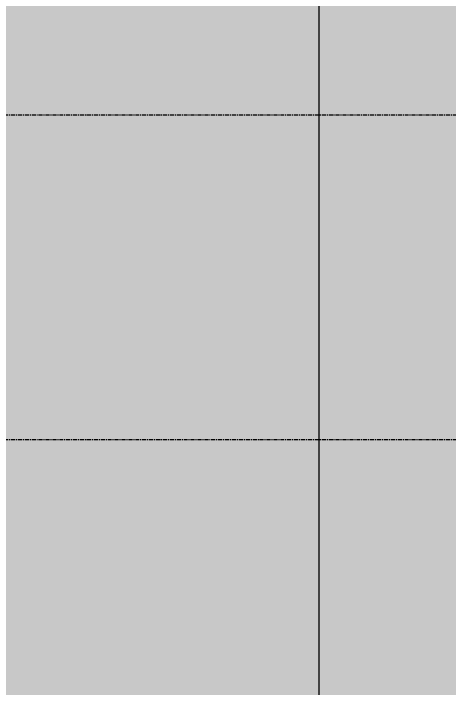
# Model space of a CAD drawing. Header units: inches. Extents: x -4133 to -1227, y 10223 to 12054.
# Drawn here: x -1576.5 to -1521.4, y 11371 to 11456.4 of the extents above; entities that cross this region are included whole.
import ezdxf

# ---------------------------------------------------------------- set-up
doc = ezdxf.new("R2010")
doc.units = ezdxf.units.IN
doc.header["$MEASUREMENT"] = 0
doc.linetypes.add('Grid Line 1_2_', pattern=[0.875, 0.5, -0.125, 0.125, -0.125])
for name, color, linetype, lineweight in [('A-ANNO-DIMS', 211, 'Continuous', 9), ('A-ANNO-DIMS-96', 211, 'Continuous', 9), ('A-ROOF', 132, 'Continuous', 13), ('S-GRID', 1, 'Continuous', 9)]:
    doc.layers.add(name, color=color, linetype=linetype, lineweight=lineweight)
doc.styles.add('Century Gothic_1', font='ufonts.com_century-gothic.ttf', dxfattribs={"height": 9})
doc.dimstyles.new('OD__1__Tol__', dxfattribs={"dimscale": 12, "dimtxt": 9.397514, "dimasz": 1, "dimexe": 0.75, "dimexo": 0.5, "dimgap": 0.125, "dimtad": 1, "dimdec": 0, "dimzin": 3, "dimdsep": 46, "dimlunit": 4, "dimtxsty": 'Century Gothic_1', "dimblk1": 'OBLIQUE', "dimblk2": 'OBLIQUE', "dimsah": 1, "dimcen": 0.09, "dimdle": 0.75, "dimazin": 0, "dimtfac": 1, "dimtdec": 4, "dimtix": 1, "dimtmove": 0, "dimatfit": 3, "dimfxl": 1, "dimtvp": 1, "dimtfill": 1, "dimfrac": 2, "dimtolj": 1, "dimtzin": 0, "dimarcsym": 2})

# ---------------------------------------------------------------- blocks, each defined once
blk = doc.blocks.new('Walls 1 - Walls 1-1277454-FLOOR PLAN - 1ST FLOOR PLAN')
at = {"layer": 'A-ROOF'}
blk.add_hatch(color=161, dxfattribs=at).paths.add_polyline_path([(-1448.52, 10380.083), (-1448.52, 11927.301), (-1956.879, 11927.301), (-1956.828, 11915.819), (-1585.453, 11918.852), (-1585.453, 11774.145), (-1577.828, 11774.145), (-1577.828, 10643.008), (-1938.578, 10642.372), (-1938.578, 10381.41)], flags=0)
blk = doc.blocks.new('DIMBLOCK7-FLOOR PLAN - 1ST FLOOR PLAN')
at = {"layer": 'A-ANNO-DIMS-96'}
for p, q in [((-1537.825, 11768.77), (-1537.825, 11251.27)), ((-1579.453, 11759.77), (-1528.825, 11759.77)), ((-1537.825, 11759.77), (-1579.453, 11759.77)), ((-1555.391, 11260.27), (-1528.825, 11260.27)), ((-1537.825, 11260.27), (-1555.391, 11260.27))]:
    blk.add_line(p, q, dxfattribs=at)
at = {"layer": 'A-ANNO-DIMS-96', "lineweight": 50}
for p, q in [((-1537.825, 11759.77), (-1543.825, 11765.77)), ((-1537.825, 11759.77), (-1531.825, 11753.77)), ((-1537.825, 11260.27), (-1543.825, 11266.27)), ((-1537.825, 11260.27), (-1531.825, 11254.27))]:
    blk.add_line(p, q, dxfattribs=at)
at = {"layer": 'A-ANNO-DIMS-96', "color": 0, "insert": (-1550.86, 11490.778), "char_height": 9, "width": 46.18207, "attachment_point": 1, "rotation": 90, "line_spacing_factor": 0.984502, "style": 'Century Gothic_1', "bg_fill": 3, "box_fill_scale": 1.25, "bg_fill_color": 256, "bg_fill_true_color": 13158600, "bg_fill_transparency": 0}
blk.add_mtext('41\' - 8"', dxfattribs=at)
blk = doc.blocks.new('_Oblique')
at = {"color": 0, "linetype": 'ByBlock', "lineweight": -2}
blk.add_line((-0.5, -0.5), (0.5, 0.5), dxfattribs=at)

msp = doc.modelspace()

# ---------------------------------------------------------------- linework, layer by layer
at = {"layer": 'S-GRID', "linetype": 'Grid Line 1_2_'}
msp.add_line((-1362.803, 11402.395), (-3914.178, 11402.395), dxfattribs=at)

# ---------------------------------------------------------------- block references
at = {"layer": 'A-ROOF'}
msp.add_blockref('Walls 1 - Walls 1-1277454-FLOOR PLAN - 1ST FLOOR PLAN', (0, 0), dxfattribs=at)

# ---------------------------------------------------------------- next in the draw order: dimensions: what is measured, and where the dimension line sits
at = {"layer": 'A-ANNO-DIMS'}
dim = msp.add_linear_dim(base=(-1537.824545841, 11260.270390139), p1=(-1585.453253864, 11759.770390139), p2=(-1561.390753864, 11260.270390139), angle=90, dimstyle='OD__1__Tol__', override={"dimpost": '<>', "dimfxl": 500.079248}, dxfattribs=at)
dim.commit()
dim.dimension.update_dxf_attribs({"geometry": 'DIMBLOCK7-FLOOR PLAN - 1ST FLOOR PLAN', "text_midpoint": (-1544.05092249, 11510.020390139)})

# ---------------------------------------------------------------- next in the draw order: linework, layer by layer
at = {"layer": 'S-GRID', "linetype": 'Grid Line 1_2_'}
msp.add_line((-1362.803, 11443.53), (-3796.511, 11443.53), dxfattribs=at)

doc.saveas('drawing.dxf')
